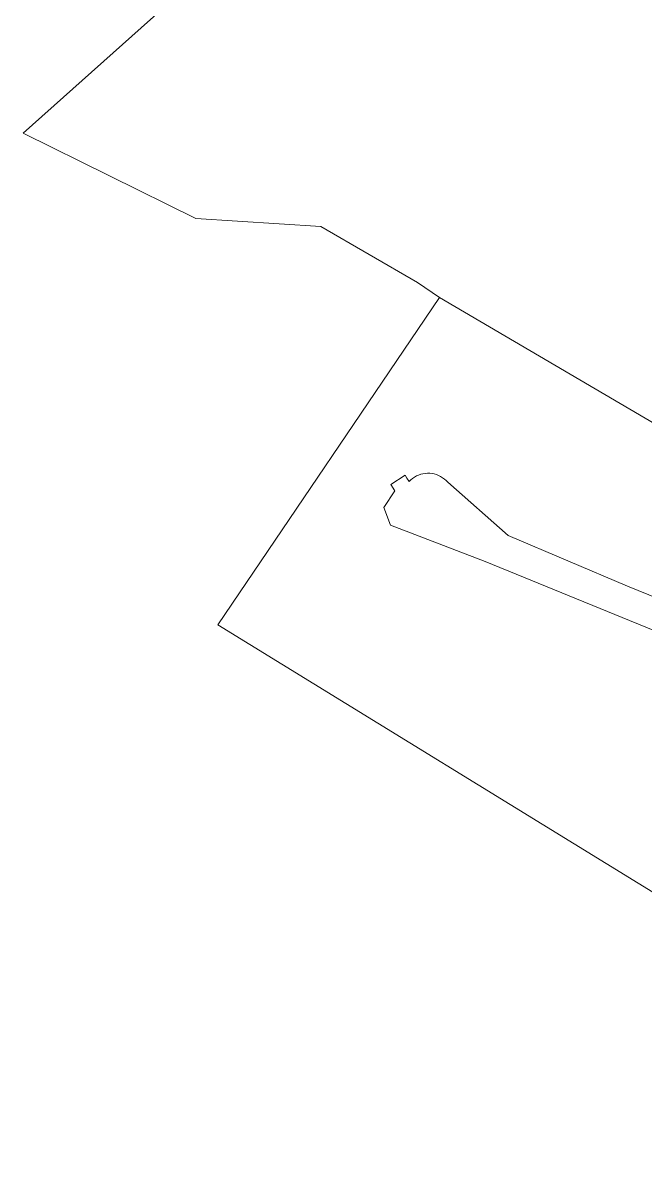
# Model space of a CAD drawing. Header units: metres. Extents: x 110006 to 110721, y 517434 to 518243.
# Drawn here: x 110219.4 to 110266.1, y 517465.2 to 517552 of the extents above; entities that cross this region are included whole.
import ezdxf

# ---------------------------------------------------------------- set-up
doc = ezdxf.new("R2010")
doc.units = ezdxf.units.M
for name, color, linetype, lineweight in [('B-WE-GR-GROENVOORZIENING-G', 80, 'Continuous', 18), ('B-WE-OG-WATER-G', 130, 'Continuous', 18), ('B-WE-VH-HALFVERHARDING_GRAVEL-G', 130, 'Continuous', 18)]:
    doc.layers.add(name, color=color, linetype=linetype, lineweight=lineweight)

msp = doc.modelspace()

# ---------------------------------------------------------------- linework, layer by layer
at = {"layer": 'B-WE-GR-GROENVOORZIENING-G'}
for p, q in [((110250.672, 517531.345), (110234.017, 517506.764)), ((110234.017, 517506.764), (110301.614, 517465.219))]:
    msp.add_line(p, q, dxfattribs=at)
at = {"layer": 'B-WE-OG-WATER-G'}
for p, q in [((110249.257, 517518.073), (110249.095, 517518.016)), ((110249.424, 517518.114), (110249.257, 517518.073)), ((110249.594, 517518.141), (110249.424, 517518.114)), ((110249.766, 517518.153), (110249.594, 517518.141)), ((110249.938, 517518.149), (110249.766, 517518.153)), ((110250.109, 517518.131), (110249.938, 517518.149)), ((110250.277, 517518.097), (110250.109, 517518.131)), ((110250.442, 517518.048), (110250.277, 517518.097)), ((110250.602, 517517.985), (110250.442, 517518.048)), ((110248.084, 517517.997), (110247.025, 517517.303)), ((110247.025, 517517.303), (110247.326, 517516.825)), ((110248.222, 517517.789), (110248.084, 517517.997)), ((110248.39, 517517.534), (110248.222, 517517.789)), ((110248.513, 517517.655), (110248.39, 517517.534)), ((110248.646, 517517.764), (110248.513, 517517.655)), ((110248.788, 517517.861), (110248.646, 517517.764)), ((110248.938, 517517.946), (110248.788, 517517.861)), ((110249.095, 517518.016), (110248.938, 517517.946)), ((110250.756, 517517.908), (110250.602, 517517.985)), ((110250.902, 517517.817), (110250.756, 517517.908)), ((110251.04, 517517.714), (110250.902, 517517.817)), ((110251.168, 517517.6), (110251.04, 517517.714)), ((110251.286, 517517.474), (110251.168, 517517.6)), ((110255.823, 517513.486), (110251.286, 517517.474)), ((110247.326, 517516.825), (110246.485, 517515.574)), ((110246.485, 517515.574), (110246.99, 517514.251)), ((110246.99, 517514.251), (110254.092, 517511.522)), ((110264.802, 517509.679), (110255.823, 517513.486)), ((110254.092, 517511.522), (110266.728, 517506.36)), ((110269.818, 517507.607), (110264.802, 517509.679))]:
    msp.add_line(p, q, dxfattribs=at)
at = {"layer": 'B-WE-VH-HALFVERHARDING_GRAVEL-G'}
for p, q in [((110230.576, 517553.7), (110219.379, 517543.703)), ((110219.379, 517543.703), (110232.356, 517537.29)), ((110232.356, 517537.29), (110241.747, 517536.691)), ((110241.747, 517536.691), (110249.016, 517532.467)), ((110249.016, 517532.467), (110250.672, 517531.345)), ((110250.672, 517531.345), (110269.691, 517520.199))]:
    msp.add_line(p, q, dxfattribs=at)

doc.saveas('drawing.dxf')
